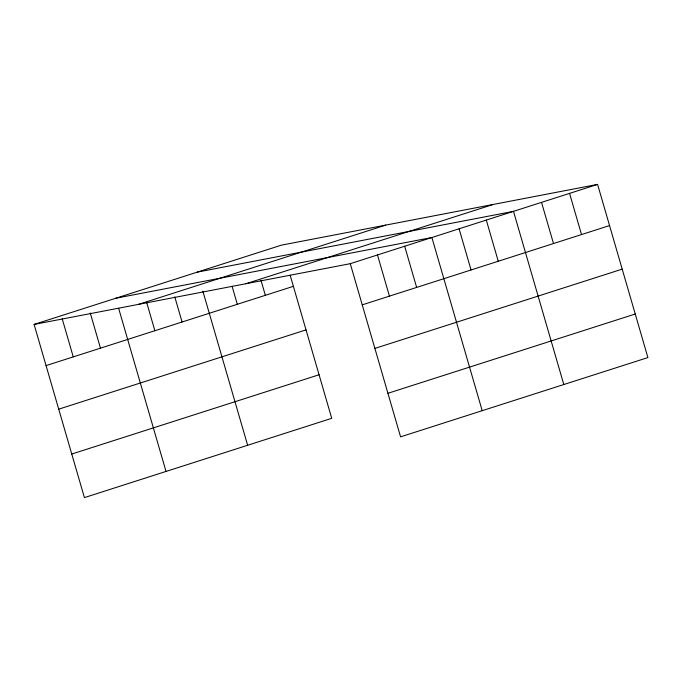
<?xml version="1.0" encoding="UTF-8"?>
<svg xmlns="http://www.w3.org/2000/svg" width="682" height="682" viewBox="0 0 682 682"><rect width="100%" height="100%" fill="white"/><g stroke="black" fill="none" stroke-linecap="round" stroke-linejoin="round"><path stroke-width="1.02" d="M34.1 324.427L281.419 245.153L597.585 184.396L647.9 357.573L400.581 436.847L350.275 263.678L34.1 324.427L84.415 497.604L331.725 418.322L290.165 275.281M138.437 304.385L385.756 225.103M245.938 283.729L493.248 204.447M350.275 263.678L597.585 184.396M46.061 365.603L293.379 286.329M362.236 304.854L609.555 225.572M58.72 409.166L306.03 329.883M374.895 348.408L622.206 269.134M71.755 454.042L319.074 374.768M387.93 393.292L635.249 314.01M197.328 272.109L513.503 211.352L563.809 384.529M115.71 298.264L431.885 237.515L482.2 410.683M569.564 193.381L581.524 234.557M541.534 202.366L553.494 243.542M486.3 220.073L498.261 261.249M459.088 228.794L471.057 269.97M404.682 246.236L416.642 287.412M377.478 254.957L389.439 296.133M260.976 280.251L265.349 295.315M232.068 286.218L237.319 304.3M202.869 291.188L247.643 445.278M174.788 296.892L182.085 321.998M146.715 302.603L154.882 330.719M118.634 308.307L166.024 471.441M90.263 313.012L100.476 348.161M62.181 318.724L73.264 356.882"/></g></svg>
